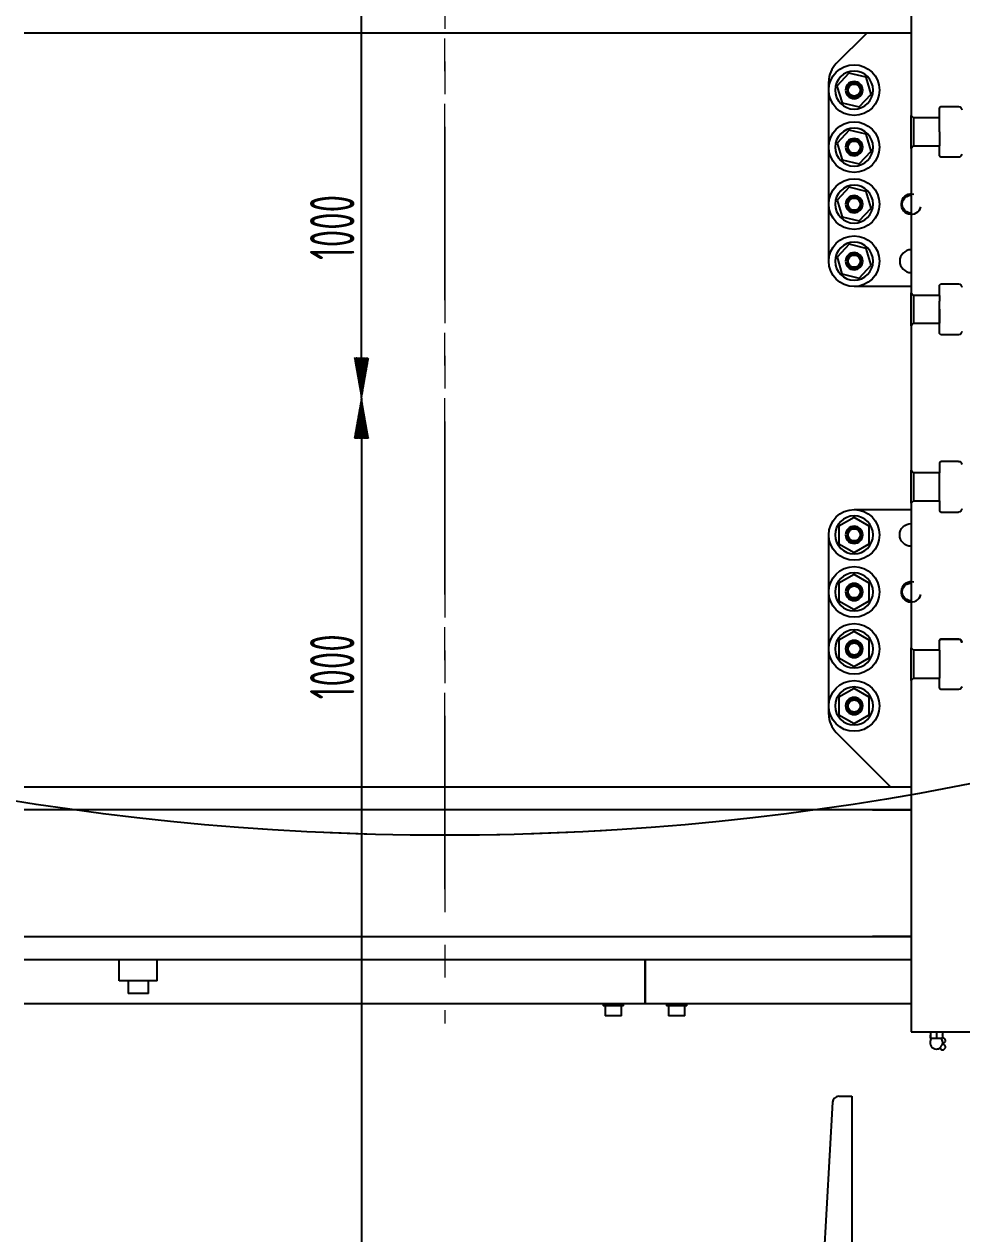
# Model space of a CAD drawing. Header units: millimetres. Extents: x 10462777 to 22643323, y 453826 to 1389191.
# Drawn here: x 11268865 to 11269581, y 577376 to 578301 of the extents above; entities that cross this region are included whole.
import ezdxf

# ---------------------------------------------------------------- set-up
doc = ezdxf.new("R2010")
doc.units = ezdxf.units.MM
doc.header["$LTSCALE"] = 200
doc.header["$MEASUREMENT"] = 0
for name, pattern in [('CENTER', [2, 1.25, -0.25, 0.25, -0.25]), ('CENTER2', [1.125, 0.75, -0.125, 0.125, -0.125]), ('HIDDEN_KS1', [0.26, 0.18, -0.08]), ('PHANTOM', [2.5, 1.25, -0.25, 0.25, -0.25, 0.25, -0.25])]:
    doc.linetypes.add(name, pattern=pattern)
for name, color, linetype in [('1', 1, 'CENTER'), ('11', 6, 'PHANTOM'), ('3', 3, 'HIDDEN_KS1'), ('DV1_DEFAULT', 7, 'CONTINUOUS')]:
    doc.layers.add(name, color=color, linetype=linetype)
doc.layers.add('LAYOUT', color=8, linetype='CONTINUOUS', lineweight=25)
doc.styles.add('iso-1', font='isocp.shx')
pattern_1 = [(45, (11264598.07192, 575850.65161), (-0.1369525464, 0.1369525464), [])]

# ---------------------------------------------------------------- blocks, each defined once
blk = doc.blocks.new('r710ic')
at = {"layer": 'DV1_DEFAULT', "color": 1, "linetype": 'CENTER2', "lineweight": 0}
for p, q in [((274132.55, 104232.63), (269847.55, 104232.63)), ((269950.18, 104232.63), (274235.19, 104232.63))]:
    blk.add_line(p, q, dxfattribs=at)
at = {"layer": 'DV1_DEFAULT', "color": 7, "linetype": 'Continuous', "lineweight": 0}
blk.add_arc((272041.37, 104232.63), 2050.12, 337.10565, 23.79911, dxfattribs=at)
at = {"layer": 'LAYOUT', "color": 3}
blk.add_circle((272041.37, 104232.63), 2050.12, dxfattribs=at)

msp = doc.modelspace()

# ---------------------------------------------------------------- hatches: boundary and pattern name
at = {"layer": '1', "linetype": 'Continuous'}
h = msp.add_hatch(dxfattribs=at)
h.set_pattern_fill('ANSI31', color=27, scale=0.19368, angle=45, style=0, pattern_type=0)
h.set_pattern_definition(pattern_1)
h.paths.add_polyline_path([(11269122.42975, 578015.04485), (11269117.00828, 578045.79156), (11269127.85123, 578045.7916)], flags=0)
h = msp.add_hatch(dxfattribs=at)
h.set_pattern_fill('ANSI31', color=27, scale=0.19368, angle=45, style=0, pattern_type=0)
h.set_pattern_definition(pattern_1)
h.paths.add_polyline_path([(11269122.42975, 578015.04485), (11269127.85123, 577984.29815), (11269117.00828, 577984.29811)], flags=0)

# ---------------------------------------------------------------- linework, layer by layer
at = {"layer": '1', "color": 27, "linetype": 'Continuous'}
for q in [(11269122.42975, 578983.44559), (11269122.42975, 577046.64411)]:
    msp.add_line((11269122.42975, 578015.04485), q, dxfattribs=at)
at = {"layer": '1', "color": 15, "linetype": 'Continuous'}
for p, q in [((11269542.41133, 578499.24522), (11269542.41133, 578230.99822)), ((11269542.41133, 578499.24522), (11269542.41133, 578230.99822)), ((11269564.20035, 578229.06142), (11269564.20035, 578236.80862)), ((11269564.20035, 578229.06142), (11269564.20035, 578236.80862)), ((11269565.16875, 578237.77702), (11269578.72636, 578237.77702)), ((11269565.16875, 578237.77702), (11269578.72636, 578237.77702)), ((11269542.41133, 578218.40901), (11269542.41133, 578231.00141)), ((11269542.41133, 578218.40901), (11269542.41133, 578231.00141)), ((11269542.41133, 578230.99822), (11269544.34813, 578229.06142)), ((11269542.41133, 578230.99822), (11269544.34813, 578229.06142)), ((11269544.34813, 578229.06454), (11269544.34813, 578218.40901)), ((11269544.34813, 578229.06454), (11269544.34813, 578218.40901)), ((11269564.20035, 578229.06142), (11269544.34813, 578229.06142)), ((11269564.20035, 578229.06142), (11269544.34813, 578229.06142)), ((11269564.20035, 578218.40901), (11269564.20035, 578229.06454)), ((11269564.20035, 578218.40901), (11269564.20035, 578229.06454)), ((11269542.41133, 578205.8198), (11269542.41133, 578218.40901)), ((11269542.41133, 578205.8198), (11269542.41133, 578218.40901)), ((11269544.34813, 578218.40901), (11269544.34813, 578207.7566)), ((11269544.34813, 578218.40901), (11269544.34813, 578207.7566)), ((11269564.20035, 578218.40901), (11269564.20035, 578207.7566)), ((11269564.20035, 578218.40901), (11269564.20035, 578207.7566)), ((11269544.34813, 578207.7566), (11269542.41133, 578205.8198)), ((11269544.34813, 578207.7566), (11269542.41133, 578205.8198)), ((11269542.41133, 578205.8198), (11269542.41133, 578095.42211)), ((11269542.41133, 578205.8198), (11269542.41133, 578095.42211)), ((11269544.34813, 578207.7566), (11269564.20035, 578207.7566)), ((11269544.34813, 578207.7566), (11269564.20035, 578207.7566)), ((11269564.20035, 578200.00939), (11269564.20035, 578207.7566)), ((11269564.20035, 578200.00939), (11269564.20035, 578207.7566)), ((11269578.72636, 578199.04099), (11269565.16875, 578199.04099)), ((11269578.72636, 578199.04099), (11269565.16875, 578199.04099)), ((11269542.41133, 578095.42211), (11269544.34813, 578093.48531)), ((11269542.41133, 578095.42211), (11269544.34813, 578093.48531)), ((11269542.41133, 578070.24369), (11269542.41133, 578095.42211)), ((11269542.41133, 578070.24369), (11269542.41133, 578095.42211)), ((11269564.20035, 578093.48531), (11269564.20035, 578101.23252)), ((11269564.20035, 578093.48531), (11269564.20035, 578101.23252)), ((11269565.16875, 578102.20092), (11269578.72636, 578102.20092)), ((11269565.16875, 578102.20092), (11269578.72636, 578102.20092)), ((11269564.20035, 578093.48531), (11269544.34813, 578093.48531)), ((11269564.20035, 578093.48531), (11269544.34813, 578093.48531)), ((11269544.34813, 578093.48531), (11269544.34813, 578072.1805)), ((11269544.34813, 578093.48531), (11269544.34813, 578072.1805)), ((11269564.20035, 578093.48531), (11269564.20035, 578089.18108)), ((11269564.20035, 578093.48531), (11269564.20035, 578089.18108)), ((11269564.20035, 578072.1805), (11269564.20035, 578089.18108)), ((11269564.20035, 578072.1805), (11269564.20035, 578089.18108)), ((11269564.20035, 578082.8329), (11269564.20035, 578076.48473)), ((11269564.20035, 578082.8329), (11269564.20035, 578076.48473)), ((11269564.20035, 578076.48473), (11269564.20035, 578072.1805)), ((11269564.20035, 578076.48473), (11269564.20035, 578072.1805)), ((11269544.34813, 578072.1805), (11269542.41133, 578070.24369)), ((11269544.34813, 578072.1805), (11269542.41133, 578070.24369)), ((11269542.41133, 578070.24369), (11269542.41133, 577959.84601)), ((11269542.41133, 578070.24369), (11269542.41133, 577959.84601)), ((11269544.34813, 578072.1805), (11269564.20035, 578072.1805)), ((11269544.34813, 578072.1805), (11269564.20035, 578072.1805)), ((11269564.20035, 578064.43329), (11269564.20035, 578072.1805)), ((11269564.20035, 578064.43329), (11269564.20035, 578072.1805)), ((11269578.72636, 578063.46489), (11269565.16875, 578063.46489)), ((11269578.72636, 578063.46489), (11269565.16875, 578063.46489)), ((11269564.20035, 577965.65641), (11269564.20035, 577957.90921)), ((11269564.20035, 577965.65641), (11269564.20035, 577957.90921)), ((11269578.72636, 577966.62481), (11269565.16875, 577966.62481)), ((11269578.72636, 577966.62481), (11269565.16875, 577966.62481)), ((11269542.41133, 577959.84601), (11269544.34813, 577957.90921)), ((11269542.41133, 577959.84601), (11269544.34813, 577957.90921)), ((11269542.41133, 577934.66759), (11269542.41133, 577959.84601)), ((11269542.41133, 577934.66759), (11269542.41133, 577959.84601)), ((11269564.20035, 577957.90921), (11269544.34813, 577957.90921)), ((11269564.20035, 577957.90921), (11269544.34813, 577957.90921)), ((11269544.34813, 577957.90921), (11269544.34813, 577936.60439)), ((11269544.34813, 577957.90921), (11269544.34813, 577936.60439)), ((11269564.20035, 577953.60498), (11269564.20035, 577957.90921)), ((11269564.20035, 577953.60498), (11269564.20035, 577957.90921)), ((11269564.20035, 577947.2568), (11269564.20035, 577953.60498)), ((11269564.20035, 577947.2568), (11269564.20035, 577953.60498)), ((11269564.20035, 577940.90862), (11269564.20035, 577947.2568)), ((11269564.20035, 577940.90862), (11269564.20035, 577947.2568)), ((11269564.20035, 577936.60439), (11269564.20035, 577940.90862)), ((11269564.20035, 577936.60439), (11269564.20035, 577940.90862)), ((11269544.34813, 577936.60439), (11269542.41133, 577934.66759)), ((11269544.34813, 577936.60439), (11269542.41133, 577934.66759)), ((11269542.41133, 577934.66759), (11269542.41133, 577824.26991)), ((11269542.41133, 577934.66759), (11269542.41133, 577824.26991)), ((11269544.34813, 577936.60439), (11269564.20035, 577936.60439)), ((11269544.34813, 577936.60439), (11269564.20035, 577936.60439)), ((11269564.20035, 577936.60439), (11269564.20035, 577928.85719)), ((11269564.20035, 577936.60439), (11269564.20035, 577928.85719)), ((11269565.16875, 577927.88878), (11269578.72636, 577927.88878)), ((11269565.16875, 577927.88878), (11269578.72636, 577927.88878)), ((11269564.20035, 577822.3331), (11269564.20035, 577830.08031)), ((11269564.20035, 577822.3331), (11269564.20035, 577830.08031)), ((11269565.16875, 577831.04871), (11269578.72636, 577831.04871)), ((11269565.16875, 577831.04871), (11269578.72636, 577831.04871)), ((11269578.72636, 577830.55209), (11269565.16875, 577830.55209)), ((11269578.72636, 577830.55209), (11269565.16875, 577830.55209)), ((11269542.41133, 577824.26991), (11269544.34813, 577822.3331)), ((11269542.41133, 577824.26991), (11269544.34813, 577822.3331)), ((11269542.41133, 577811.6807), (11269542.41133, 577824.26991)), ((11269542.41133, 577811.6807), (11269542.41133, 577824.26991)), ((11269564.20035, 577822.3331), (11269544.34813, 577822.3331)), ((11269564.20035, 577822.3331), (11269544.34813, 577822.3331)), ((11269544.34813, 577822.3331), (11269544.34813, 577811.6807)), ((11269544.34813, 577822.3331), (11269544.34813, 577811.6807)), ((11269564.20035, 577822.3331), (11269564.20035, 577811.6807)), ((11269564.20035, 577822.3331), (11269564.20035, 577811.6807)), ((11269542.41133, 577799.08829), (11269542.41133, 577811.6807)), ((11269542.41133, 577799.08829), (11269542.41133, 577811.6807)), ((11269544.34813, 577811.6807), (11269544.34813, 577801.02516)), ((11269544.34813, 577811.6807), (11269544.34813, 577801.02516)), ((11269564.20035, 577811.6807), (11269564.20035, 577801.02516)), ((11269564.20035, 577811.6807), (11269564.20035, 577801.02516)), ((11269544.34813, 577801.02829), (11269542.41133, 577799.09149)), ((11269544.34813, 577801.02829), (11269542.41133, 577799.09149)), ((11269542.41133, 577799.09149), (11269542.41133, 577530.84448)), ((11269542.41133, 577799.09149), (11269542.41133, 577530.84448)), ((11269544.34813, 577801.02829), (11269564.20035, 577801.02829)), ((11269544.34813, 577801.02829), (11269564.20035, 577801.02829)), ((11269564.20035, 577793.28108), (11269564.20035, 577801.02829)), ((11269564.20035, 577793.28108), (11269564.20035, 577801.02829)), ((11269578.72636, 577792.31268), (11269565.16875, 577792.31268)), ((11269578.72636, 577792.31268), (11269565.16875, 577792.31268)), ((11269542.41133, 577530.84448), (11269623.42769, 577530.84448)), ((11269542.41133, 577530.84448), (11269623.42769, 577530.84448))]:
    msp.add_line(p, q, dxfattribs=at)
at = {"layer": '1', "color": 252, "linetype": 'Continuous'}
for p, q in [((11269542.39764, 578293.94427), (11268864.53475, 578293.94427)), ((11269542.40225, 577717.74582), (11268864.50812, 577717.74582)), ((11269542.38598, 577700.27127), (11268864.51368, 577700.27127)), ((11269512.87511, 577700.31461), (11269541.92713, 577700.31461)), ((11269512.87511, 577700.27073), (11269512.87511, 577700.31461)), ((11269541.92713, 577700.31461), (11269541.92713, 577700.27073)), ((11268864.51368, 577603.51787), (11269542.38598, 577603.51787)), ((11269512.87511, 577603.47454), (11269512.87511, 577603.51842)), ((11269541.92713, 577603.47454), (11269512.87511, 577603.47454)), ((11269541.92713, 577603.51842), (11269541.92713, 577603.47454)), ((11268864.50812, 577586.04332), (11269542.40225, 577586.04332)), ((11269339.04718, 577586.04423), (11269339.04718, 577557.95973)), ((11269339.04718, 577557.95973), (11269339.04718, 577586.04423)), ((11269339.04718, 577552.14933), (11268864.52975, 577552.14933)), ((11269339.04718, 577557.95973), (11269339.04718, 577552.14933)), ((11269339.04718, 577552.14933), (11269339.04718, 577557.95973)), ((11269542.4117, 577552.14933), (11269339.04718, 577552.14933))]:
    msp.add_line(p, q, dxfattribs=at)
at = {"layer": '1', "color": 80, "linetype": 'Continuous'}
for p, q in [((11269485.13804, 578270.565), (11269508.51755, 578293.94451)), ((11269479.46528, 578119.63213), (11269479.46528, 578256.86975)), ((11269542.41268, 578100.26412), (11269498.8333, 578100.26412)), ((11269498.8333, 577929.82559), (11269542.41268, 577929.82559)), ((11269479.46528, 577773.21995), (11269479.46528, 577910.45757)), ((11269526.91875, 577717.744), (11269485.13804, 577759.5247))]:
    msp.add_line(p, q, dxfattribs=at)
at = {"layer": '1', "color": 51, "linetype": 'Continuous'}
for p, q in [((11269512.86346, 577700.31461), (11268864.52839, 577700.31461)), ((11268864.52839, 577603.47454), (11269512.86346, 577603.47454))]:
    msp.add_line(p, q, dxfattribs=at)
at = {"layer": '1', "color": 80, "linetype": 'Continuous'}
for centre, radius, start, end in [((11269498.8333, 578256.86975), 19.36801, 135.00000006, 180), ((11269542.41133, 578163.21017), 7.74721, 74.99999998, 344.99999998), ((11269542.41133, 578119.63213), 8.71561, 90.00002476, 270), ((11269542.41133, 577866.87954), 7.74721, 74.99999998, 344.99999998), ((11269498.8333, 577773.21995), 19.36801, 180, 224.99999994)]:
    msp.add_arc(centre, radius, start, end, dxfattribs=at)
at = {"layer": '1', "color": 15, "linetype": 'Continuous', "extrusion": (0, 0, -1)}
for centre, radius, start, end in [((-11269565.16875, 578236.80862), 0.9684, 0, 90), ((-11269565.16875, 578236.80862), 0.9684, 0, 90), ((-11269578.72636, 578235.35602), 2.421, 90, 180), ((-11269578.72636, 578235.35602), 2.421, 90, 180), ((-11269565.16875, 578200.00939), 0.9684, 270, 0), ((-11269565.16875, 578200.00939), 0.9684, 270, 0), ((-11269578.72636, 578201.46199), 2.421, 180, 270), ((-11269578.72636, 578201.46199), 2.421, 180, 270), ((-11269565.16875, 578101.23252), 0.9684, 0, 90), ((-11269565.16875, 578101.23252), 0.9684, 0, 90), ((-11269578.72636, 578099.77992), 2.421, 90, 180), ((-11269578.72636, 578099.77992), 2.421, 90, 180), ((-11269565.16875, 578064.43329), 0.9684, 270, 0), ((-11269565.16875, 578064.43329), 0.9684, 270, 0), ((-11269578.72636, 578065.88589), 2.421, 180, 270), ((-11269578.72636, 578065.88589), 2.421, 180, 270), ((-11269565.16875, 577965.65641), 0.9684, 0, 90), ((-11269565.16875, 577965.65641), 0.9684, 0, 90), ((-11269578.72636, 577964.20381), 2.421, 90, 180), ((-11269578.72636, 577964.20381), 2.421, 90, 180), ((-11269565.16875, 577928.85719), 0.9684, 270, 0), ((-11269565.16875, 577928.85719), 0.9684, 270, 0), ((-11269578.72636, 577930.30979), 2.421, 180, 270), ((-11269578.72636, 577930.30979), 2.421, 180, 270), ((-11269565.16875, 577830.08031), 0.9684, 0, 90), ((-11269565.16875, 577830.08031), 0.9684, 0, 90), ((-11269578.72636, 577828.62771), 2.421, 90, 180), ((-11269578.72636, 577828.62771), 2.421, 90, 180), ((-11269565.16875, 577793.28108), 0.9684, 270, 0), ((-11269565.16875, 577793.28108), 0.9684, 270, 0), ((-11269578.72636, 577794.73368), 2.421, 180, 270), ((-11269578.72636, 577794.73368), 2.421, 180, 270)]:
    msp.add_arc(centre, radius, start, end, dxfattribs=at)
at = {"layer": '1', "color": 80, "linetype": 'Continuous', "extrusion": (0, 0, -1)}
for centre, radius, start, end in [((-11269542.41133, 578163.21017), 6.77881, 269.99998837, 90), ((-11269542.41133, 577910.45757), 8.71561, 0, 90.00001942), ((-11269542.41133, 577910.45757), 8.71561, 269.99998058, 0), ((-11269542.41133, 577866.87954), 6.77881, 270.00002348, 90.00003511)]:
    msp.add_arc(centre, radius, start, end, dxfattribs=at)
at = {"layer": '1', "color": 15, "linetype": 'Continuous'}
for points, knots in [([(11269564.20035, 577829.55681), (11269564.20035, 577829.68465), (11269564.22519, 577829.81529), (11269564.31981, 577830.05297), (11269564.39076, 577830.16385), (11269564.56804, 577830.34841), (11269564.6757, 577830.42363), (11269564.9117, 577830.5254), (11269565.03905, 577830.55209), (11269565.16875, 577830.55209)], [0, 0, 0, 0, 0.25, 0.25, 0.5, 0.5, 0.75, 0.75, 1, 1, 1, 1]), ([(11269564.20035, 577829.55681), (11269564.20035, 577829.68465), (11269564.22519, 577829.81529), (11269564.31981, 577830.05297), (11269564.39076, 577830.16385), (11269564.56804, 577830.34841), (11269564.6757, 577830.42363), (11269564.9117, 577830.5254), (11269565.03905, 577830.55209), (11269565.16875, 577830.55209)], [0, 0, 0, 0, 0.25, 0.25, 0.5, 0.5, 0.75, 0.75, 1, 1, 1, 1]), ([(11269581.14736, 577828.05784), (11269581.14736, 577828.37789), (11269581.08574, 577828.70497), (11269580.85, 577829.30058), (11269580.67299, 577829.57854), (11269580.34068, 577829.92563), (11269580.2168, 577830.03189), (11269579.95271, 577830.21583), (11269579.81291, 577830.29379), (11269579.5176, 577830.42138), (11269579.36182, 577830.47058), (11269579.04823, 577830.5355), (11269578.88871, 577830.55209), (11269578.72636, 577830.55209)], [0, 0, 0, 0, 0.25, 0.25, 0.5, 0.5, 0.625, 0.625, 0.75, 0.75, 0.875, 0.875, 1, 1, 1, 1]), ([(11269581.14736, 577828.05784), (11269581.14736, 577828.37789), (11269581.08574, 577828.70497), (11269580.85, 577829.30058), (11269580.67299, 577829.57854), (11269580.34068, 577829.92563), (11269580.2168, 577830.03189), (11269579.95271, 577830.21583), (11269579.81291, 577830.29379), (11269579.5176, 577830.42138), (11269579.36182, 577830.47058), (11269579.04823, 577830.5355), (11269578.88871, 577830.55209), (11269578.72636, 577830.55209)], [0, 0, 0, 0, 0.25, 0.25, 0.5, 0.5, 0.625, 0.625, 0.75, 0.75, 0.875, 0.875, 1, 1, 1, 1])]:
    msp.add_open_spline(points, degree=3, knots=knots, dxfattribs=at)
at = {"layer": '11', "color": 60, "linetype": 'Continuous'}
for p, q in [((11269494.88622, 578263.19114), (11269485.75307, 578253.36041)), ((11269507.96645, 578260.19696), (11269494.88622, 578263.19114)), ((11269485.75307, 578253.36041), (11269489.70015, 578240.53551)), ((11269511.91353, 578247.37205), (11269507.96645, 578260.19696)), ((11269502.78038, 578237.54133), (11269511.91353, 578247.37205)), ((11269489.70015, 578240.53551), (11269502.78038, 578237.54133)), ((11269494.95906, 578219.63529), (11269485.77027, 578209.85656)), ((11269508.02209, 578216.56694), (11269494.95906, 578219.63529)), ((11269511.89633, 578203.71984), (11269508.02209, 578216.56694)), ((11269485.77027, 578209.85656), (11269489.64451, 578197.00946)), ((11269489.64451, 578197.00946), (11269502.70754, 578193.9411)), ((11269502.70754, 578193.9411), (11269511.89633, 578203.71984)), ((11269495.01363, 578176.07359), (11269485.78341, 578166.33395)), ((11269508.06352, 578172.94981), (11269495.01363, 578176.07359)), ((11269511.88319, 578160.08638), (11269508.06352, 578172.94981)), ((11269485.78341, 578166.33395), (11269489.60308, 578153.47052)), ((11269502.65296, 578150.34674), (11269511.88319, 578160.08638)), ((11269489.60308, 578153.47052), (11269502.65296, 578150.34674)), ((11269495.05583, 578132.50801), (11269485.79372, 578122.79869)), ((11269508.0954, 578129.34146), (11269495.05583, 578132.50801)), ((11269485.79372, 578122.79869), (11269489.57119, 578109.92281)), ((11269511.87287, 578116.46558), (11269508.0954, 578129.34146)), ((11269502.61077, 578106.75625), (11269511.87287, 578116.46558)), ((11269489.57119, 578109.92281), (11269502.61077, 578106.75625)), ((11269498.8333, 577923.87613), (11269487.21249, 577917.16685)), ((11269510.45411, 577917.16685), (11269498.8333, 577923.87613)), ((11269487.21249, 577917.16685), (11269487.21249, 577903.74829)), ((11269510.45411, 577903.74829), (11269510.45411, 577917.16685)), ((11269487.21249, 577903.74829), (11269498.8333, 577897.03902)), ((11269498.8333, 577897.03902), (11269510.45411, 577903.74829)), ((11269498.8333, 577880.29809), (11269487.21249, 577873.58882)), ((11269487.21249, 577873.58882), (11269487.21249, 577860.17026)), ((11269510.45411, 577873.58882), (11269498.8333, 577880.29809)), ((11269510.45411, 577860.17026), (11269510.45411, 577873.58882)), ((11269487.21249, 577860.17026), (11269498.8333, 577853.46098)), ((11269498.8333, 577853.46098), (11269510.45411, 577860.17026)), ((11269498.8333, 577836.72006), (11269487.21249, 577830.01078)), ((11269510.45411, 577830.01078), (11269498.8333, 577836.72006)), ((11269487.21249, 577830.01078), (11269487.21249, 577816.59223)), ((11269510.45411, 577816.59223), (11269510.45411, 577830.01078)), ((11269487.21249, 577816.59223), (11269498.8333, 577809.88295)), ((11269498.8333, 577809.88295), (11269510.45411, 577816.59223)), ((11269498.8333, 577793.14203), (11269487.21249, 577786.43275)), ((11269510.45411, 577786.43275), (11269498.8333, 577793.14203)), ((11269487.21249, 577786.43275), (11269487.21249, 577773.01419)), ((11269510.45411, 577773.01419), (11269510.45411, 577786.43275)), ((11269487.21249, 577773.01419), (11269498.8333, 577766.30492)), ((11269498.8333, 577766.30492), (11269510.45411, 577773.01419)), ((11268937.16087, 577569.58051), (11268937.16087, 577586.04366)), ((11268966.21289, 577569.58051), (11268966.21289, 577586.04366)), ((11268966.21289, 577569.58051), (11268937.16087, 577569.58051)), ((11268943.93967, 577569.58051), (11268943.93967, 577559.8965)), ((11268959.43409, 577559.8965), (11268959.43409, 577569.58051)), ((11268959.43409, 577559.8965), (11268943.93967, 577559.8965)), ((11269307.08995, 577552.14933), (11269307.08995, 577550.59988)), ((11269322.58436, 577550.59988), (11269307.08995, 577550.59988)), ((11269308.54255, 577550.59988), (11269308.54255, 577542.85268)), ((11269321.13176, 577542.85268), (11269321.13176, 577550.59988)), ((11269322.58436, 577550.59988), (11269322.58436, 577552.14933)), ((11269355.50999, 577552.14933), (11269355.50999, 577550.59988)), ((11269371.0044, 577550.59988), (11269355.50999, 577550.59988)), ((11269356.96259, 577550.59988), (11269356.96259, 577542.85268)), ((11269369.5518, 577542.85268), (11269369.5518, 577550.59988)), ((11269371.0044, 577550.59988), (11269371.0044, 577552.14933)), ((11269321.13176, 577542.85268), (11269308.54255, 577542.85268)), ((11269369.5518, 577542.85268), (11269356.96259, 577542.85268))]:
    msp.add_line(p, q, dxfattribs=at)
at = {"layer": '11', "color": 252, "linetype": 'Continuous'}
for p, q in [((11269557.12056, 577530.84448), (11269557.12056, 577526.00248)), ((11269557.21431, 577530.84448), (11269557.21431, 577526.00248)), ((11269561.8731, 577530.84448), (11269561.8731, 577526.00248)), ((11269566.43814, 577530.84448), (11269566.43814, 577526.00248)), ((11269557.12056, 577526.00248), (11269557.16743, 577526.00248)), ((11269557.16743, 577526.00248), (11269557.21431, 577526.00248)), ((11269557.21431, 577526.00248), (11269559.5437, 577526.00248)), ((11269557.70616, 577525.20554), (11269557.31859, 577524.23714)), ((11269559.5437, 577526.00248), (11269561.8731, 577526.00248)), ((11269561.8731, 577526.00248), (11269564.15562, 577526.00248)), ((11269564.15562, 577526.00248), (11269566.43814, 577526.00248)), ((11269566.24011, 577524.23714), (11269565.85253, 577525.20554)), ((11269566.55532, 577526.11721), (11269566.19944, 577525.76134)), ((11269566.55488, 577521.27504), (11269566.48337, 577521.44422)), ((11269566.55532, 577526.11721), (11269566.48374, 577526.28648)), ((11269567.11305, 577521.82736), (11269568.68448, 577523.39879))]:
    msp.add_line(p, q, dxfattribs=at)
at = {"layer": '11', "color": 60, "linetype": 'Continuous'}
for centre, radius in [((11269498.8333, 578250.36623), 19.36801), ((11269498.8333, 578250.36623), 4.6223), ((11269498.8333, 578206.7882), 19.36801), ((11269498.8333, 578206.7882), 4.6223), ((11269498.8333, 578163.21017), 19.36801), ((11269498.8333, 578163.21017), 4.6223), ((11269498.8333, 578119.63213), 19.36801), ((11269498.8333, 578119.63213), 4.6223), ((11269498.8333, 577910.45757), 19.36801), ((11269498.8333, 577910.45757), 4.6223), ((11269498.8333, 577866.87954), 19.36801), ((11269498.8333, 577866.87954), 4.6223), ((11269498.8333, 577823.3015), 19.36801), ((11269498.8333, 577823.3015), 4.6223), ((11269498.8333, 577779.72347), 19.36801), ((11269498.8333, 577779.72347), 4.6223)]:
    msp.add_circle(centre, radius, dxfattribs=at)
at = {"layer": '11', "color": 60, "linetype": 'Continuous', "extrusion": (0, 0, -1)}
for centre, radius in [((-11269498.8333, 578250.36623), 14.52601), ((-11269498.8333, 578250.36623), 6.5591), ((-11269498.8333, 578250.36623), 5.5907), ((-11269498.8333, 578206.7882), 14.52601), ((-11269498.8333, 578206.7882), 6.5591), ((-11269498.8333, 578206.7882), 5.5907), ((-11269498.8333, 578163.21017), 14.52601), ((-11269498.8333, 578163.21017), 6.5591), ((-11269498.8333, 578163.21017), 5.5907), ((-11269498.8333, 578119.63213), 14.52601), ((-11269498.8333, 578119.63213), 6.5591), ((-11269498.8333, 578119.63213), 5.5907), ((-11269498.8333, 577910.45757), 14.52601), ((-11269498.8333, 577910.45757), 6.5591), ((-11269498.8333, 577910.45757), 5.5907), ((-11269498.8333, 577866.87954), 14.52601), ((-11269498.8333, 577866.87954), 6.5591), ((-11269498.8333, 577866.87954), 5.5907), ((-11269498.8333, 577823.3015), 14.52601), ((-11269498.8333, 577823.3015), 6.5591), ((-11269498.8333, 577823.3015), 5.5907), ((-11269498.8333, 577779.72347), 14.52601), ((-11269498.8333, 577779.72347), 6.5591), ((-11269498.8333, 577779.72347), 5.5907)]:
    msp.add_circle(centre, radius, dxfattribs=at)
at = {"layer": '11', "color": 252, "linetype": 'Continuous'}
for centre, radius, start, end in [((11269561.81393, 577527.28001), 4.842, 165.76829235, 209.25384097), ((11269561.81393, 577522.43801), 4.842, 158.18766958, 269.59076584), ((11269561.74476, 577522.43801), 4.842, 346.76824772, 21.81233042), ((11269561.74476, 577527.28001), 4.842, 347.17170769, 14.23250434), ((11269566.57345, 577523.93839), 2.1789, 90, 90.47680447), ((11269566.57345, 577523.93839), 2.1789, 345.66174188, 90), ((11269566.57345, 577523.93839), 2.1789, 270, 284.3382581), ((11269561.74476, 577522.43801), 4.842, 270.40923416, 304.78904125), ((11269566.57271, 577519.09638), 2.1789, 197.0786012, 270), ((11269566.57271, 577519.09638), 2.1789, 90, 90.47687896), ((11269566.57271, 577519.09638), 2.1789, 345.64981602, 90), ((11269566.57271, 577519.09638), 2.1789, 270, 284.34130683)]:
    msp.add_arc(centre, radius, start, end, dxfattribs=at)
at = {"layer": '11', "color": 252, "linetype": 'Continuous', "extrusion": (0, 0, -1)}
for centre, start, end in [((-11269557.16672, 577525.42144), 90, 201.81233042), ((-11269566.39198, 577525.42144), 338.18766958, 90)]:
    msp.add_arc(centre, 0.58104, start, end, dxfattribs=at)
at = {"layer": '11', "color": 252, "linetype": 'Continuous'}
for centre, major_axis, start_param, end_param in [((11269565.4744, 577520.19486), (1.08043, 1.08026), 5.45984461, 6.2958327), ((11269567.89781, 577517.77107), (0.78578, 0.78566), 3.154147047, 6.262153903)]:
    msp.add_ellipse(centre, major_axis=major_axis, ratio=0.012446328, start_param=start_param, end_param=end_param, dxfattribs=at)
for points, knots in [([(11269565.84412, 577525.24947), (11269565.88866, 577525.31369), (11269565.93184, 577525.37592), (11269566.05672, 577525.55585), (11269566.1336, 577525.66655), (11269566.19944, 577525.76134)], [0, 0, 0, 0, 0.328411975, 0.328411975, 1, 1, 1, 1]), ([(11269566.19944, 577525.76134), (11269566.21593, 577525.79128), (11269566.23189, 577525.82036), (11269566.31716, 577525.97607), (11269566.37423, 577526.08182), (11269566.44138, 577526.20696), (11269566.46056, 577526.24295), (11269566.47945, 577526.27841), (11269566.48342, 577526.28588), (11269566.48372, 577526.28645)], [0, 0, 0, 0, 0.095424752, 0.095424752, 0.528449252, 0.528449252, 0.810526633, 0.810526633, 1, 1, 1, 1]), ([(11269566.21871, 577520.91934), (11269566.23476, 577520.94927), (11269566.25026, 577520.97835), (11269566.33286, 577521.13406), (11269566.38726, 577521.23981), (11269566.44944, 577521.36495), (11269566.46655, 577521.40094), (11269566.4797, 577521.43144), (11269566.48216, 577521.43785), (11269566.48306, 577521.44135)], [0, 0, 0, 0, 0.102160413, 0.102160413, 0.565750424, 0.565750424, 0.867738549, 0.867738549, 1, 1, 1, 1]), ([(11269564.49322, 577518.45165), (11269564.49856, 577518.45545), (11269564.51581, 577518.47665), (11269564.57712, 577518.55781), (11269564.62252, 577518.61991), (11269564.73975, 577518.78294), (11269564.80923, 577518.8806), (11269564.96783, 577519.10514), (11269565.0557, 577519.23025), (11269565.24129, 577519.49573), (11269565.33963, 577519.63698), (11269565.53555, 577519.9195), (11269565.63525, 577520.06385), (11269565.82397, 577520.33819), (11269565.91571, 577520.47217), (11269566.08029, 577520.71385), (11269566.15518, 577520.82455), (11269566.21871, 577520.91934)], [0, 0, 0, 0, 0.114031567, 0.114031567, 0.240598486, 0.240598486, 0.367165405, 0.367165405, 0.493732324, 0.493732324, 0.620299243, 0.620299243, 0.746866162, 0.746866162, 0.873433081, 0.873433081, 1, 1, 1, 1])]:
    msp.add_open_spline(points, degree=3, knots=knots, dxfattribs=at)
at = {"layer": '3', "color": 252, "linetype": 'Continuous'}
for p, q in [((11269482.32892, 577476.88563), (11269458.37567, 577050.51771)), ((11269487.1633, 577481.45604), (11269492.26969, 577481.45604)), ((11269492.26969, 577481.45604), (11269497.1117, 577481.45604)), ((11269497.1117, 577481.45604), (11269497.1117, 577050.51771))]:
    msp.add_line(p, q, dxfattribs=at)
msp.add_arc((11269487.1633, 577476.61404), 4.842, 90, 176.784516, dxfattribs=at)

# ---------------------------------------------------------------- block references
at = {"layer": 'LAYOUT', "color": 2, "rotation": 270}
msp.add_blockref('r710ic', (11164953.374, 851772.39677, 0), dxfattribs=at)

# ---------------------------------------------------------------- texts
at = {"layer": '1', "color": 23, "linetype": 'Continuous', "char_height": 33.894026, "attachment_point": 7, "rotation": 90, "line_spacing_factor": 0.963855, "style": 'iso-1'}
for insert in [(11269116.89967, 578120.54586), (11269116.89967, 577784.80046)]:
    msp.add_mtext('\\W00.639;1000 ', dxfattribs=dict(at, insert=insert))

doc.saveas('drawing.dxf')
